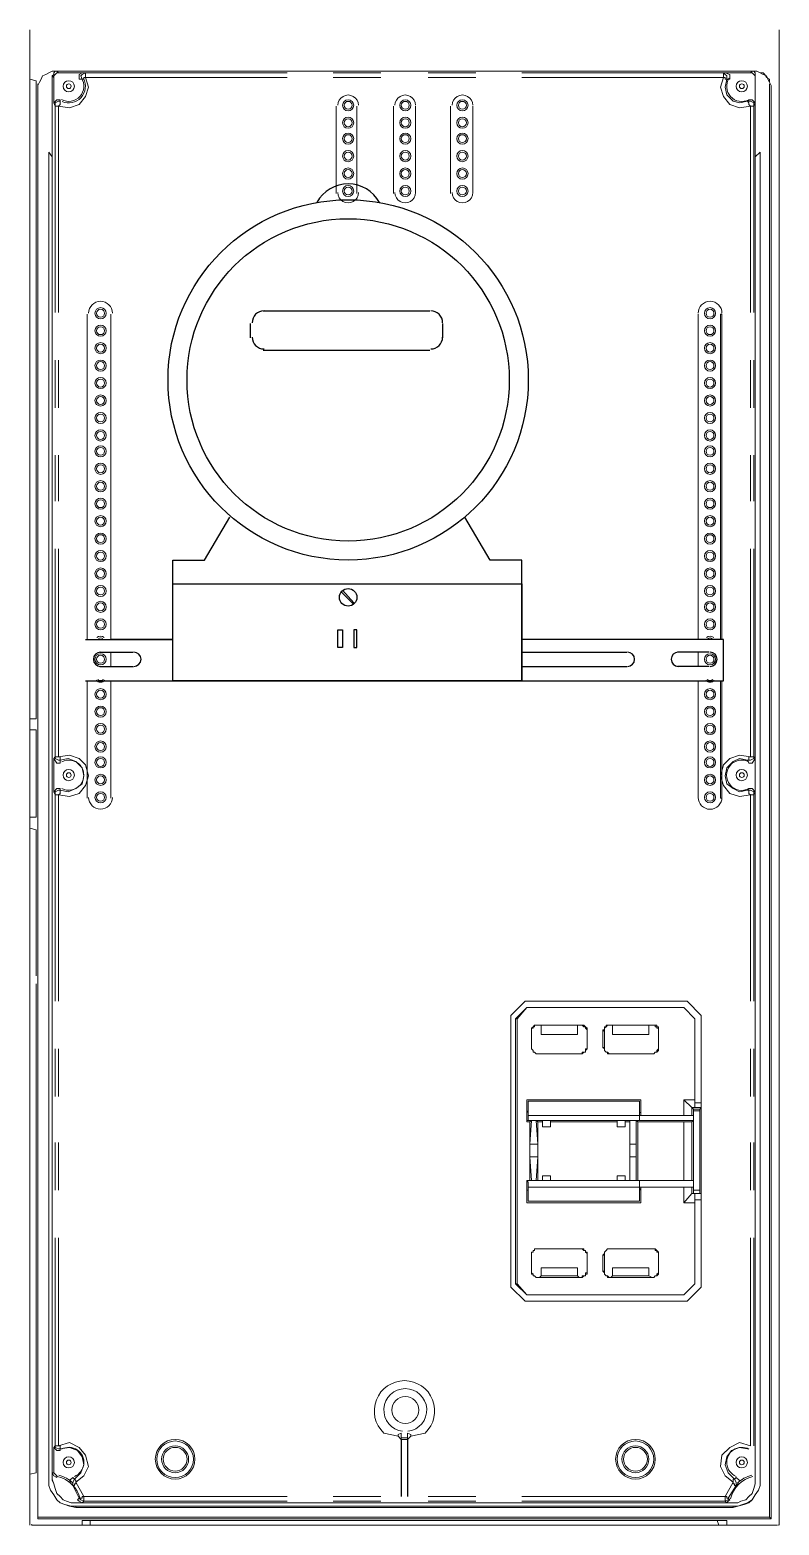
# Model space of a CAD drawing. Header units: millimetres. Extents: x -305 to 1353, y -289 to 1176.
# Drawn here: x -71.8 to -45.3, y 315.6 to 368.5 of the extents above; entities that cross this region are included whole.
import ezdxf

# ---------------------------------------------------------------- set-up
doc = ezdxf.new("R2010")
doc.units = ezdxf.units.MM
doc.header["$MEASUREMENT"] = 0
doc.layers.add('PDF_0', color=7, linetype='Continuous')

msp = doc.modelspace()

# ---------------------------------------------------------------- linework, layer by layer
at = {"layer": 'PDF_0', "lineweight": 18}
for points in [[(-71.834, 315.563), (-71.834, 368.463), (-71.834, 315.563)], [(-71.834, 368.463), (-71.834, 315.563)], [(-45.328, 315.563), (-45.328, 368.463), (-45.328, 315.563)], [(-45.328, 368.463), (-45.328, 315.563)], [(-71.834, 344.091), (-71.609, 344.091), (-71.609, 366.666), (-71.834, 366.722)], [(-46.17, 363.97), (-46.17, 366.834), (-46.17, 366.89), (-46.17, 366.947), (-46.226, 367.003), (-46.283, 367.003), (-70.879, 367.003), (-70.935, 367.003), (-70.992, 366.947), (-70.992, 366.89), (-71.048, 366.834), (-71.048, 363.97)], [(-70.767, 365.992), (-70.879, 365.992), (-70.992, 365.88), (-70.992, 366.778), (-70.992, 366.834), (-70.935, 366.89), (-70.879, 366.947), (-70.823, 366.947), (-69.981, 366.947), (-70.093, 366.89), (-70.093, 366.722)], [(-46.226, 367.003), (-70.935, 367.003)], [(-71.553, 366.553), (-71.553, 315.844)], [(-71.553, 366.385), (-71.553, 315.787)], [(-71.553, 366.385), (-71.553, 366.385)], [(-45.665, 366.553), (-45.665, 315.844), (-45.609, 315.787), (-45.609, 366.385)], [(-60.996, 362.679), (-60.996, 365.767)], [(-60.266, 365.767), (-60.266, 362.679)], [(-58.974, 362.679), (-58.974, 365.767)], [(-58.188, 365.767), (-58.188, 362.679)], [(-56.952, 362.679), (-56.952, 365.767)], [(-56.166, 365.767), (-56.166, 362.679)], [(-71.16, 364.139), (-71.16, 317.135), (-71.16, 316.967), (-71.104, 316.798), (-70.992, 316.63), (-70.879, 316.461), (-70.767, 316.349), (-70.599, 316.293), (-70.43, 316.237), (-70.205, 316.18), (-46.956, 316.18), (-46.788, 316.237), (-46.563, 316.293), (-46.395, 316.349), (-46.283, 316.461), (-46.17, 316.63), (-46.058, 316.798), (-46.002, 316.967), (-46.002, 317.135), (-46.002, 364.139)], [(-71.048, 363.97), (-71.048, 363.97)], [(-69.812, 358.411), (-69.812, 358.411)], [(-68.97, 358.411), (-68.97, 358.411)], [(-48.192, 358.411), (-48.192, 358.411)], [(-47.406, 346.898), (-47.406, 358.411), (-47.349, 358.411), (-47.349, 346.898)], [(-47.406, 345.438), (-47.406, 341.283), (-47.349, 341.283), (-47.349, 345.438)], [(-71.834, 343.697), (-71.609, 343.697), (-71.609, 340.609), (-71.834, 340.609)], [(-70.767, 341.62), (-70.879, 341.62), (-70.992, 341.507), (-70.992, 342.687), (-70.879, 342.518), (-70.767, 342.518)], [(-71.834, 340.216), (-71.609, 340.16), (-71.609, 334.993)], [(-71.834, 317.36), (-71.609, 317.416), (-71.609, 334.712)], [(-54.65, 333.477), (-54.257, 333.87), (-54.594, 333.477)], [(-54.313, 334.095), (-48.585, 334.095), (-54.313, 334.095)], [(-54.257, 333.87), (-48.697, 333.87), (-54.257, 333.87)], [(-48.697, 333.87), (-48.304, 333.477), (-48.697, 333.87)], [(-48.585, 334.095), (-48.08, 333.589), (-48.585, 334.095)], [(-54.594, 324.099), (-54.594, 333.477), (-54.65, 333.477), (-54.65, 324.099)], [(-48.304, 330.501), (-48.304, 333.477), (-48.304, 330.613), (-48.304, 330.557), (-48.304, 330.501), (-48.304, 330.444), (-48.304, 330.388), (-48.304, 330.332), (-48.304, 330.388), (-48.304, 330.444), (-48.304, 330.501), (-48.08, 330.501)], [(-48.136, 327.3), (-48.08, 327.3), (-48.08, 327.243), (-48.08, 327.187), (-48.08, 327.131), (-48.08, 327.075), (-48.08, 323.986), (-48.08, 333.589), (-48.08, 330.501), (-48.08, 330.444), (-48.08, 330.388), (-48.08, 330.332), (-48.136, 330.276)], [(-54.088, 333.084), (-54.088, 333.14), (-54.032, 333.196), (-53.976, 333.252), (-53.92, 333.252), (-53.864, 333.252), (-53.92, 333.252), (-53.976, 333.252), (-53.976, 333.196), (-54.032, 333.196), (-54.032, 333.14), (-54.088, 333.14), (-54.088, 333.084), (-54.088, 333.028)], [(-52.46, 333.252), (-52.46, 332.915), (-53.751, 332.915), (-53.751, 333.252)], [(-52.123, 333.028), (-52.123, 333.084), (-52.179, 333.14), (-52.179, 333.196), (-52.235, 333.196), (-52.291, 333.252), (-52.347, 333.252), (-52.291, 333.252), (-52.235, 333.252), (-52.179, 333.196), (-52.123, 333.14), (-52.123, 333.084)], [(-51.505, 333.028), (-51.505, 333.084), (-51.505, 333.14), (-51.449, 333.196), (-51.393, 333.252), (-51.337, 333.252), (-51.393, 333.252), (-51.449, 333.252), (-51.449, 333.196), (-51.505, 333.196), (-51.505, 333.14), (-51.505, 333.084), (-51.561, 333.084), (-51.561, 332.466)], [(-51.505, 332.466), (-51.505, 333.028), (-51.561, 333.084)], [(-49.764, 332.241), (-49.82, 332.241), (-51.337, 332.241), (-49.764, 332.241), (-49.708, 332.298), (-49.652, 332.298), (-49.596, 332.354), (-49.596, 332.41), (-49.596, 332.466), (-49.596, 333.084)], [(-49.933, 333.252), (-49.933, 332.915), (-51.224, 332.915), (-51.224, 333.252)], [(-49.764, 333.252), (-49.708, 333.252), (-49.652, 333.252), (-49.652, 333.196), (-49.596, 333.196), (-49.596, 333.14), (-49.596, 333.084), (-49.596, 333.028), (-49.596, 333.084), (-49.596, 333.14), (-49.652, 333.14), (-49.652, 333.196), (-49.708, 333.196), (-49.708, 333.252), (-49.764, 333.252), (-49.82, 333.252)], [(-49.596, 333.028), (-49.596, 332.466), (-49.596, 332.41), (-49.652, 332.354), (-49.652, 332.298), (-49.708, 332.298), (-49.764, 332.241), (-49.82, 332.241)], [(-53.864, 332.241), (-52.347, 332.241), (-53.864, 332.241)], [(-54.257, 330.164), (-54.257, 330.613), (-50.214, 330.613), (-50.214, 330.164)], [(-48.36, 330.051), (-50.27, 330.051), (-50.27, 330.557), (-54.201, 330.557), (-54.201, 330.051), (-54.201, 329.995), (-54.201, 329.939), (-54.201, 329.883), (-54.257, 329.883), (-54.088, 329.883), (-53.92, 329.883), (-53.695, 329.883), (-53.414, 329.883), (-51.056, 329.883), (-50.775, 329.883), (-50.607, 329.883), (-50.382, 329.883), (-50.27, 329.883), (-50.27, 329.939), (-50.27, 329.995), (-50.27, 330.051), (-54.201, 330.051)], [(-48.36, 329.883), (-50.27, 329.883), (-50.27, 330.051), (-50.214, 330.051), (-50.214, 330.164), (-50.27, 330.164), (-50.27, 330.22), (-50.27, 330.557), (-54.201, 330.557), (-54.201, 330.22), (-54.257, 330.164), (-54.257, 329.827), (-54.257, 329.883)], [(-48.36, 330.276), (-48.136, 330.276), (-48.136, 330.22), (-48.36, 330.22), (-48.36, 330.276), (-48.416, 330.332), (-48.416, 330.051), (-48.36, 330.051), (-48.36, 329.883), (-48.416, 329.827), (-48.416, 327.749), (-48.36, 327.749), (-48.36, 327.524), (-50.27, 327.524)], [(-48.08, 330.332), (-48.304, 330.332), (-48.416, 330.332), (-48.697, 330.613), (-48.697, 330.051)], [(-48.697, 330.613), (-48.304, 330.613)], [(-48.416, 327.524), (-48.416, 327.3), (-48.36, 327.3), (-48.36, 327.412), (-48.36, 330.22)], [(-48.36, 327.412), (-48.136, 327.412), (-48.136, 330.22)], [(-54.145, 329.827), (-54.145, 327.749), (-54.088, 327.749), (-54.145, 328.591), (-54.145, 328.647), (-54.145, 328.704), (-54.145, 328.76), (-54.145, 328.816), (-54.145, 328.872), (-54.145, 328.928), (-54.145, 328.984), (-54.145, 329.04), (-54.088, 329.883), (-54.145, 329.827), (-54.257, 329.827)], [(-54.145, 329.04), (-53.864, 329.04), (-53.92, 329.883), (-53.864, 329.827), (-53.695, 329.827), (-53.695, 329.883), (-53.695, 329.658), (-53.414, 329.658), (-53.414, 329.883), (-53.414, 329.827), (-51.056, 329.827), (-51.056, 329.883), (-51.056, 329.658), (-50.775, 329.658)], [(-53.864, 327.749), (-53.864, 329.827)], [(-53.695, 329.658), (-53.695, 329.827)], [(-53.414, 329.827), (-53.414, 329.658)], [(-51.056, 329.658), (-51.056, 329.827)], [(-50.607, 328.591), (-50.607, 328.647), (-50.607, 328.704), (-50.607, 328.76), (-50.607, 328.816), (-50.607, 328.872), (-50.607, 328.928), (-50.607, 328.984), (-50.607, 329.04), (-50.607, 329.883), (-50.607, 329.827), (-50.775, 329.827)], [(-48.416, 329.827), (-48.473, 329.827), (-48.529, 329.827), (-48.585, 329.827), (-48.641, 329.827), (-48.697, 329.827), (-50.326, 329.827), (-50.382, 329.883), (-50.382, 329.04), (-50.607, 329.04)], [(-50.607, 327.749), (-50.607, 329.827)], [(-50.326, 329.827), (-50.326, 327.749)], [(-50.214, 330.051), (-48.697, 330.051), (-48.641, 330.051), (-48.585, 330.051), (-48.529, 330.051), (-48.473, 330.051), (-48.416, 330.051)], [(-48.697, 327.749), (-48.697, 329.827)], [(-53.864, 329.04), (-53.864, 328.984), (-53.864, 328.928), (-53.864, 328.872), (-53.864, 328.816), (-53.864, 328.76), (-53.864, 328.704), (-53.864, 328.647), (-53.864, 328.591)], [(-50.382, 329.04), (-50.382, 328.984), (-50.382, 328.928), (-50.382, 328.872), (-50.382, 328.816), (-50.382, 328.76), (-50.382, 328.704), (-50.382, 328.647), (-50.382, 328.591)], [(-54.145, 328.591), (-53.864, 328.591), (-53.92, 327.749), (-53.864, 327.749), (-53.695, 327.749), (-53.695, 327.917), (-53.414, 327.917), (-53.414, 327.749), (-51.056, 327.749), (-51.056, 327.917)], [(-48.416, 327.749), (-48.473, 327.749), (-48.529, 327.749), (-48.585, 327.749), (-48.641, 327.749), (-48.697, 327.749), (-50.326, 327.749), (-50.382, 327.749), (-50.382, 328.591), (-50.607, 328.591), (-50.607, 327.749), (-50.775, 327.749)], [(-54.145, 327.749), (-54.257, 327.749), (-54.257, 327.468), (-54.257, 327.412), (-54.201, 327.412), (-54.201, 327.356), (-54.201, 327.019), (-54.201, 327.524)], [(-50.214, 327.468), (-50.214, 326.963), (-54.257, 326.963), (-54.257, 327.468)], [(-53.695, 327.749), (-53.695, 327.917)], [(-53.414, 327.917), (-53.414, 327.749)], [(-53.414, 327.749), (-53.414, 327.749)], [(-51.056, 327.749), (-51.056, 327.917), (-50.775, 327.917), (-50.775, 327.749), (-50.775, 327.917)], [(-48.36, 327.749), (-50.27, 327.749), (-50.27, 327.524), (-50.27, 327.019), (-50.27, 327.356), (-50.27, 327.412), (-50.214, 327.468), (-50.214, 327.524)], [(-48.697, 326.963), (-48.697, 327.524)], [(-50.27, 327.019), (-54.201, 327.019), (-50.27, 327.019)], [(-48.304, 326.963), (-48.697, 326.963), (-48.416, 327.3), (-48.304, 327.3), (-48.08, 327.3)], [(-48.136, 327.412), (-48.136, 327.3), (-48.36, 327.3)], [(-48.08, 327.075), (-48.304, 327.075), (-48.304, 327.131), (-48.304, 327.187), (-48.304, 327.243), (-48.304, 327.3), (-48.304, 327.243), (-48.304, 327.187), (-48.304, 327.131), (-48.304, 327.075), (-48.304, 327.019), (-48.304, 326.963), (-48.304, 324.099), (-48.304, 327.075)], [(-54.088, 324.548), (-54.088, 325.109), (-54.088, 324.548)], [(-51.561, 325.109), (-51.505, 325.166), (-51.505, 325.222), (-51.449, 325.278), (-51.393, 325.334), (-51.337, 325.334), (-51.393, 325.334), (-51.449, 325.278), (-51.505, 325.222), (-51.505, 325.166), (-51.505, 325.109)], [(-49.82, 325.334), (-49.764, 325.334), (-49.708, 325.334), (-49.708, 325.278), (-49.652, 325.278), (-49.652, 325.222), (-49.596, 325.222), (-49.596, 325.166), (-49.596, 325.109), (-49.596, 325.166), (-49.596, 325.222), (-49.652, 325.278), (-49.708, 325.334), (-49.764, 325.334)], [(-49.596, 325.109), (-49.596, 324.548), (-49.596, 325.109)], [(-53.751, 324.379), (-53.751, 324.66), (-52.46, 324.66), (-52.46, 324.379)], [(-51.505, 324.548), (-51.505, 324.492), (-51.505, 324.436), (-51.449, 324.379), (-51.393, 324.379), (-51.337, 324.323), (-51.393, 324.323), (-51.393, 324.379), (-51.449, 324.379), (-51.505, 324.436), (-51.505, 324.492), (-51.561, 324.548)], [(-49.82, 324.323), (-49.933, 324.379), (-51.224, 324.379), (-51.28, 324.323), (-51.337, 324.323), (-49.764, 324.323)], [(-51.224, 324.379), (-51.224, 324.66), (-49.933, 324.66), (-49.933, 324.379)], [(-54.313, 323.481), (-54.818, 323.986), (-54.313, 323.481)], [(-48.304, 324.099), (-48.697, 323.706), (-48.304, 324.099)], [(-48.08, 323.986), (-48.585, 323.481), (-48.08, 323.986)], [(-54.313, 323.481), (-48.585, 323.481), (-54.313, 323.481)], [(-54.257, 323.706), (-48.697, 323.706), (-54.257, 323.706)], [(-58.806, 318.708), (-59.311, 318.82)], [(-58.693, 318.651), (-58.693, 318.82), (-58.806, 318.764), (-58.806, 318.708), (-58.693, 318.595), (-58.469, 318.595), (-58.356, 318.708), (-58.356, 318.764), (-58.469, 318.82), (-58.469, 318.651)], [(-58.693, 318.595), (-58.693, 318.651), (-58.469, 318.651), (-58.469, 318.595)], [(-58.356, 318.708), (-57.851, 318.82)], [(-70.879, 317.304), (-70.935, 317.36), (-70.992, 317.416), (-70.992, 318.314), (-70.879, 318.202), (-70.767, 318.202)], [(-70.149, 316.461), (-70.093, 316.405), (-69.981, 316.349), (-70.205, 316.349), (-70.374, 316.349), (-70.542, 316.405), (-70.655, 316.461), (-70.767, 316.574), (-70.879, 316.686), (-70.935, 316.854), (-70.992, 317.023), (-71.048, 317.191), (-71.048, 317.416), (-70.992, 317.304), (-70.879, 317.247)], [(-70.318, 317.247), (-70.43, 317.135), (-70.374, 317.023)], [(-46.17, 317.191), (-46.17, 317.023), (-46.226, 316.854), (-46.283, 316.686), (-46.395, 316.574), (-46.507, 316.461), (-46.676, 316.405), (-46.788, 316.349), (-46.956, 316.349), (-47.181, 316.349), (-47.125, 316.405), (-47.069, 316.461)], [(-46.844, 317.247), (-46.732, 317.135), (-46.788, 317.023)], [(-45.665, 315.844), (-71.553, 315.844), (-71.553, 315.787), (-45.609, 315.787)], [(-47.181, 315.563), (-47.181, 315.731), (-47.518, 315.731), (-69.7, 315.731), (-69.981, 315.731), (-69.981, 315.563)]]:
    msp.add_lwpolyline(points, dxfattribs=at)
for points in [[(-71.834, 315.563), (-71.834, 368.463)], [(-71.553, 366.385), (-71.553, 366.497), (-71.497, 366.61), (-71.441, 366.722), (-71.385, 366.834), (-71.272, 366.89), (-71.16, 366.947), (-71.048, 367.003), (-70.935, 367.003), (-71.048, 367.003), (-71.16, 366.947), (-71.272, 366.89), (-71.385, 366.834), (-71.441, 366.722), (-71.497, 366.61), (-71.553, 366.497)], [(-46.226, 367.003), (-46.114, 367.003), (-46.002, 366.947), (-45.889, 366.947), (-45.833, 366.89), (-45.777, 366.778), (-45.665, 366.722), (-45.665, 366.61), (-45.609, 366.497), (-45.609, 366.385), (-45.609, 366.497), (-45.665, 366.61), (-45.721, 366.722), (-45.777, 366.834), (-45.889, 366.89), (-46.002, 366.947), (-46.114, 367.003)], [(-70.205, 316.237), (-46.956, 316.237), (-46.788, 316.237), (-46.619, 316.293), (-46.451, 316.349), (-46.283, 316.461), (-46.17, 316.63), (-46.058, 316.798), (-46.002, 316.967), (-46.002, 317.135), (-46.002, 364.139), (-46.17, 363.97), (-46.17, 317.135), (-46.17, 317.023), (-46.226, 316.854), (-46.283, 316.686), (-46.395, 316.574), (-46.507, 316.461), (-46.676, 316.405), (-46.788, 316.349), (-46.956, 316.349), (-70.205, 316.349), (-70.374, 316.349), (-70.542, 316.405), (-70.655, 316.461), (-70.767, 316.574), (-70.879, 316.686), (-70.935, 316.854), (-70.992, 317.023), (-71.048, 317.135), (-71.048, 363.97), (-71.16, 364.139), (-71.16, 317.135), (-71.16, 316.967), (-71.104, 316.798), (-70.992, 316.63), (-70.879, 316.461), (-70.767, 316.349), (-70.599, 316.293), (-70.374, 316.237)], [(-69.812, 358.411), (-69.812, 346.898)], [(-68.97, 346.898), (-68.97, 358.411)], [(-48.192, 358.411), (-48.192, 346.898)], [(-68.97, 345.944), (-68.97, 346.449)], [(-48.192, 346.449), (-48.192, 345.944)], [(-69.812, 345.438), (-69.812, 341.283)], [(-68.97, 341.283), (-68.97, 345.438)], [(-48.192, 341.283), (-48.192, 345.438)], [(-54.818, 323.986), (-54.818, 333.589), (-54.313, 334.095), (-54.818, 333.589)], [(-54.088, 332.466), (-54.088, 333.028), (-54.088, 333.084), (-54.088, 332.466), (-54.088, 332.41), (-54.032, 332.354), (-54.032, 332.298), (-53.976, 332.298), (-53.92, 332.241), (-53.864, 332.241), (-53.92, 332.241), (-53.976, 332.298), (-54.032, 332.298), (-54.032, 332.354), (-54.088, 332.41)], [(-52.347, 333.252), (-53.864, 333.252), (-53.808, 333.252), (-53.751, 333.252), (-52.46, 333.252), (-52.404, 333.252)], [(-52.123, 332.466), (-52.123, 333.084), (-52.123, 333.028)], [(-49.764, 333.252), (-51.337, 333.252), (-51.28, 333.252), (-51.224, 333.252), (-49.933, 333.252), (-49.82, 333.252)], [(-52.347, 332.241), (-52.291, 332.241), (-52.291, 332.298), (-52.235, 332.298), (-52.179, 332.298), (-52.179, 332.354), (-52.179, 332.41), (-52.123, 332.41), (-52.123, 332.466), (-52.123, 332.41), (-52.179, 332.354), (-52.179, 332.298), (-52.235, 332.298), (-52.291, 332.241)], [(-51.561, 332.466), (-51.505, 332.466), (-51.505, 332.41), (-51.505, 332.354), (-51.449, 332.298), (-51.393, 332.298), (-51.337, 332.241), (-51.393, 332.241), (-51.393, 332.298), (-51.449, 332.298), (-51.505, 332.354), (-51.505, 332.41)], [(-50.775, 329.658), (-50.775, 329.883), (-50.775, 329.827)], [(-53.414, 327.749), (-53.695, 327.749), (-53.92, 327.749), (-54.088, 327.749), (-54.257, 327.749), (-54.201, 327.693), (-54.201, 327.637), (-54.201, 327.58), (-54.201, 327.524), (-50.27, 327.524), (-50.27, 327.58), (-50.27, 327.637), (-50.27, 327.693), (-50.27, 327.749), (-50.382, 327.749), (-50.607, 327.749), (-50.775, 327.749), (-51.056, 327.749)], [(-53.864, 325.334), (-53.92, 325.334), (-53.976, 325.334), (-53.976, 325.278), (-54.032, 325.278), (-54.032, 325.222), (-54.088, 325.222), (-54.088, 325.166), (-54.088, 325.109), (-54.088, 325.166), (-54.088, 325.222), (-54.032, 325.222), (-54.032, 325.278), (-53.976, 325.278), (-53.976, 325.334), (-53.92, 325.334)], [(-52.123, 324.548), (-52.123, 324.492), (-52.179, 324.492), (-52.179, 324.436), (-52.179, 324.379), (-52.235, 324.379), (-52.291, 324.379), (-52.291, 324.323), (-52.347, 324.323), (-52.404, 324.323), (-52.46, 324.379), (-53.751, 324.379), (-53.808, 324.323), (-53.864, 324.323), (-53.92, 324.323), (-53.976, 324.379), (-54.032, 324.379), (-54.032, 324.436), (-54.088, 324.492), (-54.088, 324.548), (-54.088, 324.492), (-54.088, 324.436), (-54.032, 324.436), (-54.032, 324.379), (-53.976, 324.379), (-53.92, 324.323), (-53.864, 324.323), (-52.347, 324.323), (-52.291, 324.323), (-52.235, 324.379), (-52.179, 324.379), (-52.179, 324.436), (-52.123, 324.436), (-52.123, 324.492), (-52.123, 324.548), (-52.123, 325.109), (-52.123, 325.166), (-52.123, 325.222), (-52.179, 325.222), (-52.179, 325.278), (-52.235, 325.278), (-52.235, 325.334), (-52.291, 325.334), (-52.347, 325.334), (-53.864, 325.334), (-52.347, 325.334), (-52.291, 325.334), (-52.235, 325.278), (-52.179, 325.278), (-52.179, 325.222), (-52.123, 325.166), (-52.123, 325.109)], [(-51.505, 324.548), (-51.505, 325.109), (-51.561, 325.109), (-51.561, 324.548)], [(-49.764, 325.334), (-51.337, 325.334), (-49.82, 325.334)], [(-49.764, 324.323), (-49.82, 324.323), (-49.764, 324.323), (-49.708, 324.379), (-49.652, 324.379), (-49.652, 324.436), (-49.596, 324.492), (-49.596, 324.548), (-49.596, 324.492), (-49.596, 324.436), (-49.652, 324.379), (-49.708, 324.379)], [(-54.257, 323.706), (-54.594, 324.099), (-54.65, 324.099)], [(-71.778, 315.563), (-45.384, 315.563)]]:
    msp.add_lwpolyline(points, close=True, dxfattribs=at)
at = {"layer": 'PDF_0', "lineweight": 0}
for points in [[(-70.992, 366.778), (-71.048, 366.834)], [(-70.879, 367.003), (-70.823, 366.947)], [(-69.981, 366.722), (-69.925, 366.722), (-69.925, 366.778), (-69.869, 366.778), (-69.756, 366.441), (-69.869, 366.104), (-70.093, 365.823), (-70.43, 365.711), (-70.823, 365.767), (-70.767, 365.823), (-70.767, 365.88), (-70.767, 365.936)], [(-62.737, 366.778), (-69.869, 366.778), (-69.869, 366.947), (-69.981, 366.89), (-70.037, 366.834), (-69.981, 366.722), (-70.093, 366.722)], [(-69.981, 366.947), (-69.869, 366.947), (-62.737, 366.947)], [(-61.108, 366.947), (-59.423, 366.947)], [(-59.423, 366.778), (-61.108, 366.778)], [(-57.739, 366.947), (-56.054, 366.947)], [(-56.054, 366.778), (-57.739, 366.778)], [(-54.425, 366.947), (-47.293, 366.947), (-47.237, 366.947)], [(-47.069, 366.722), (-47.181, 366.722), (-47.237, 366.441), (-47.181, 366.16), (-46.956, 365.936), (-46.732, 365.88), (-46.451, 365.936), (-46.395, 365.88), (-46.395, 365.823), (-46.339, 365.767), (-46.732, 365.711), (-47.069, 365.823), (-47.293, 366.104), (-47.406, 366.441), (-47.293, 366.778), (-54.425, 366.778)], [(-46.339, 366.947), (-46.283, 367.003)], [(-46.17, 366.834), (-46.17, 366.778)], [(-70.935, 358.467), (-70.935, 365.767), (-70.992, 365.88)], [(-70.767, 365.992), (-70.767, 365.936), (-70.823, 365.936), (-70.935, 365.88), (-70.935, 365.767), (-70.823, 365.767), (-70.823, 358.467)], [(-46.339, 358.467), (-46.339, 365.767), (-46.226, 365.767), (-46.226, 365.88), (-46.339, 365.936), (-46.451, 365.936), (-46.395, 365.992)], [(-46.17, 365.88), (-46.226, 365.767), (-46.226, 358.467)], [(-70.935, 355.097), (-70.935, 356.782)], [(-70.823, 356.782), (-70.823, 355.097)], [(-46.339, 355.097), (-46.339, 356.782)], [(-46.226, 356.782), (-46.226, 355.097)], [(-70.935, 351.784), (-70.935, 353.413)], [(-70.823, 353.413), (-70.823, 351.784)], [(-46.339, 351.784), (-46.339, 353.413)], [(-46.226, 353.413), (-46.226, 351.784)], [(-70.992, 342.687), (-70.935, 342.743), (-70.935, 350.099)], [(-70.823, 350.099), (-70.823, 342.743), (-70.767, 342.743), (-70.767, 342.687), (-70.767, 342.631), (-70.823, 342.631), (-70.935, 342.687), (-70.935, 342.743), (-70.823, 342.743), (-70.43, 342.799), (-70.093, 342.687), (-69.869, 342.462), (-69.756, 342.069), (-69.869, 341.732), (-70.093, 341.451), (-70.43, 341.339), (-70.823, 341.395), (-70.767, 341.451), (-70.767, 341.507), (-70.767, 341.564), (-70.486, 341.507), (-70.205, 341.62), (-69.981, 341.788), (-69.925, 342.069), (-69.981, 342.35), (-70.205, 342.574), (-70.486, 342.687), (-70.767, 342.631), (-70.767, 342.518)], [(-46.339, 334.095), (-46.339, 341.395), (-46.226, 341.395), (-46.226, 341.507), (-46.339, 341.564), (-46.451, 341.564), (-46.395, 341.564), (-46.395, 341.507), (-46.395, 341.451), (-46.339, 341.395), (-46.732, 341.339), (-47.069, 341.451), (-47.293, 341.732), (-47.406, 342.069), (-47.293, 342.462), (-47.069, 342.687), (-46.732, 342.799), (-46.339, 342.743), (-46.395, 342.743), (-46.395, 342.687), (-46.395, 342.631), (-46.451, 342.631), (-46.339, 342.631), (-46.226, 342.687), (-46.226, 342.743), (-46.339, 342.743), (-46.339, 350.099)], [(-46.226, 350.099), (-46.226, 342.743), (-46.17, 342.687)], [(-46.395, 342.518), (-46.451, 342.631), (-46.732, 342.687), (-46.956, 342.574), (-47.181, 342.35), (-47.237, 342.069), (-47.181, 341.788), (-46.956, 341.62), (-46.732, 341.507), (-46.451, 341.564), (-46.395, 341.62)], [(-70.935, 334.095), (-70.935, 341.395), (-70.992, 341.507)], [(-70.767, 341.62), (-70.767, 341.564), (-70.823, 341.564), (-70.935, 341.507), (-70.935, 341.395), (-70.823, 341.395), (-70.823, 334.095)], [(-46.17, 341.507), (-46.226, 341.395), (-46.226, 334.095)], [(-70.935, 330.725), (-70.935, 332.41)], [(-70.823, 332.41), (-70.823, 330.725)], [(-46.339, 330.725), (-46.339, 332.41)], [(-46.226, 332.41), (-46.226, 330.725)], [(-70.935, 327.412), (-70.935, 329.097)], [(-70.823, 329.097), (-70.823, 327.412)], [(-46.339, 327.412), (-46.339, 329.097)], [(-46.226, 329.097), (-46.226, 327.412)], [(-70.992, 318.314), (-70.935, 318.371), (-70.935, 325.727)], [(-70.823, 325.727), (-70.823, 318.371), (-70.935, 318.371), (-70.935, 318.314), (-70.823, 318.258), (-70.767, 318.258), (-70.767, 318.202)], [(-54.425, 316.574), (-47.237, 316.574), (-47.237, 316.405), (-47.125, 316.461), (-47.125, 316.517), (-47.181, 316.517), (-47.181, 316.574), (-47.237, 316.574), (-46.956, 317.079), (-46.956, 317.135), (-46.956, 317.191), (-46.9, 317.191), (-46.844, 317.079), (-46.844, 316.967), (-46.9, 316.967), (-46.9, 317.023), (-46.956, 317.023), (-46.956, 317.079), (-47.237, 317.304), (-47.406, 317.641), (-47.349, 318.034), (-47.069, 318.314), (-46.732, 318.483), (-46.339, 318.371), (-46.339, 325.727)], [(-46.226, 325.727), (-46.226, 318.371)], [(-70.318, 317.247), (-70.262, 317.191), (-70.037, 317.416), (-69.925, 317.697), (-69.981, 317.978), (-70.149, 318.202), (-70.43, 318.314), (-70.767, 318.258), (-70.767, 318.314), (-70.767, 318.371), (-70.823, 318.371), (-70.43, 318.483), (-70.093, 318.314), (-69.869, 318.034), (-69.756, 317.641), (-69.925, 317.304), (-70.205, 317.079), (-70.205, 317.135), (-70.262, 317.191), (-70.318, 317.079), (-70.318, 316.967), (-70.262, 316.967), (-70.262, 317.023), (-70.205, 317.023), (-70.205, 317.079), (-69.925, 316.574), (-62.737, 316.574)], [(-46.451, 318.258), (-46.732, 318.314), (-47.013, 318.202), (-47.181, 317.978), (-47.237, 317.697), (-47.125, 317.416), (-46.9, 317.191), (-46.844, 317.247)], [(-71.048, 317.416), (-70.992, 317.416)], [(-71.16, 317.135), (-71.16, 317.135)], [(-71.048, 317.135), (-71.048, 317.191)], [(-70.879, 317.304), (-70.879, 317.247)], [(-70.149, 316.461), (-70.093, 316.517), (-70.037, 316.461), (-69.925, 316.405), (-69.925, 316.574), (-69.981, 316.574), (-69.981, 316.517), (-70.037, 316.517), (-70.093, 316.517), (-70.318, 316.967), (-70.374, 317.023)], [(-46.788, 317.023), (-46.844, 316.967), (-47.125, 316.517), (-47.069, 316.461)], [(-70.205, 316.349), (-70.205, 316.349)], [(-69.981, 316.349), (-69.925, 316.405), (-62.737, 316.405)], [(-61.108, 316.574), (-59.423, 316.574)], [(-59.423, 316.405), (-61.108, 316.405)], [(-57.739, 316.574), (-56.054, 316.574)], [(-56.054, 316.405), (-57.739, 316.405)], [(-54.425, 316.405), (-47.237, 316.405), (-47.181, 316.349)], [(-46.956, 316.349), (-46.956, 316.349)], [(-70.205, 316.237), (-70.205, 316.18)], [(-46.956, 316.18), (-46.956, 316.237)], [(-69.7, 315.731), (-69.7, 315.563)], [(-47.462, 315.563), (-47.518, 315.731)]]:
    msp.add_lwpolyline(points, dxfattribs=at)
msp.add_lwpolyline([(-47.293, 366.947), (-47.293, 366.778), (-47.237, 366.778), (-47.237, 366.722), (-47.181, 366.722), (-47.181, 366.834), (-47.237, 366.89)], close=True, dxfattribs=at)
at = {"layer": 'PDF_0', "lineweight": 18}
for points in [[(-47.069, 366.722), (-47.069, 366.89), (-47.237, 366.947), (-46.339, 366.947), (-46.283, 366.947), (-46.226, 366.89), (-46.17, 366.834), (-46.17, 366.778), (-46.17, 365.88), (-46.283, 365.992), (-46.395, 365.992, -0.775511), (-47.095, 366.759)], [(-46.395, 342.518), (-46.283, 342.518), (-46.17, 342.687), (-46.17, 341.507), (-46.283, 341.62), (-46.395, 341.62, -1.671606), (-46.395, 342.567)]]:
    msp.add_lwpolyline(points, format="xyb", dxfattribs=at)
for points in [[(-68.914, 358.439, 0.999967), (-69.756, 358.439, -0.999967)], [(-47.349, 358.439, 0.999967), (-48.192, 358.439, -0.999967)], [(-69.756, 341.311, 0.999977), (-68.914, 341.311, -0.999977)], [(-48.192, 341.311, 0.999977), (-47.349, 341.311, -0.999977)]]:
    msp.add_lwpolyline(points, format="xyb", close=True, dxfattribs=at)
at = {"layer": 'PDF_0', "lineweight": 25}
for points in [[(-63.579, 358.523), (-57.682, 358.523)], [(-64.028, 357.568), (-64.028, 358.074)], [(-57.233, 358.074), (-57.233, 357.568)], [(-57.682, 357.119), (-63.579, 357.119)], [(-66.78, 345.438), (-66.78, 349.706), (-65.657, 349.706), (-64.758, 351.223)], [(-54.425, 345.438), (-54.425, 349.706), (-55.548, 349.706), (-56.447, 351.223)], [(-60.771, 348.639), (-60.378, 348.19)], [(-60.827, 348.583), (-60.378, 348.134)], [(-69.869, 345.438), (-47.293, 345.438), (-47.293, 346.898), (-54.425, 346.898)], [(-69.869, 346.898), (-66.78, 346.898), (-68.97, 346.898)], [(-69.363, 346.449), (-68.184, 346.449)], [(-54.425, 346.449), (-50.719, 346.449)], [(-47.799, 346.449), (-48.922, 346.449)], [(-69.363, 345.944), (-68.184, 345.944)], [(-54.425, 345.944), (-50.719, 345.944)], [(-47.799, 345.944), (-48.922, 345.944)], [(-58.693, 318.595), (-58.693, 316.574)], [(-58.469, 318.595), (-58.469, 316.574)]]:
    msp.add_lwpolyline(points, dxfattribs=at)
for points in [[(-66.78, 348.864), (-54.425, 348.864), (-54.425, 345.438), (-66.78, 345.438)], [(-60.94, 347.235), (-60.771, 347.235), (-60.771, 346.618), (-60.94, 346.618)], [(-60.266, 347.235), (-60.378, 347.235), (-60.378, 346.618), (-60.266, 346.618)]]:
    msp.add_lwpolyline(points, close=True, dxfattribs=at)
for points in [[(-69.335, 346.449, 0.414167), (-69.588, 346.196, 0.414167), (-69.335, 345.944)], [(-68.156, 345.944, 0.414167), (-67.903, 346.196, 0.414167), (-68.156, 346.449)], [(-50.691, 345.944, 0.414167), (-50.438, 346.196, 0.414167), (-50.691, 346.449)], [(-48.894, 346.449, 0.414167), (-49.147, 346.196, 0.414167), (-48.894, 345.944)], [(-47.771, 345.944, 0.414167), (-47.518, 346.196, 0.414167), (-47.771, 346.449)]]:
    msp.add_lwpolyline(points, format="xyb", dxfattribs=at)
at = {"layer": 'PDF_0', "lineweight": 18}
for centre, radius in [((-70.458, 366.469), 0.197), ((-46.648, 366.469), 0.197), ((-70.458, 366.469), 0.0843), ((-46.647, 366.469), 0.0843), ((-60.575, 365.795), 0.197), ((-60.575, 365.795), 0.14), ((-58.553, 365.795), 0.197), ((-58.553, 365.795), 0.14), ((-56.531, 365.795), 0.197), ((-56.531, 365.795), 0.14), ((-60.575, 365.178), 0.197), ((-60.575, 365.178), 0.14), ((-58.553, 365.178), 0.197), ((-58.553, 365.178), 0.14), ((-56.531, 365.178), 0.197), ((-56.531, 365.178), 0.14), ((-60.575, 364.616), 0.197), ((-60.575, 364.616), 0.14), ((-58.553, 364.616), 0.197), ((-58.553, 364.616), 0.14), ((-56.531, 364.616), 0.197), ((-56.531, 364.616), 0.14), ((-60.575, 363.998), 0.197), ((-60.575, 363.998), 0.14), ((-58.553, 363.998), 0.197), ((-58.553, 363.998), 0.14), ((-56.531, 363.998), 0.197), ((-56.531, 363.998), 0.14), ((-60.575, 363.381), 0.197), ((-60.575, 363.381), 0.14), ((-58.553, 363.381), 0.197), ((-58.553, 363.381), 0.14), ((-56.531, 363.381), 0.197), ((-56.531, 363.381), 0.14), ((-60.575, 362.763), 0.197), ((-60.575, 362.763), 0.14), ((-58.553, 362.763), 0.197), ((-58.553, 362.763), 0.14), ((-56.531, 362.763), 0.197), ((-56.531, 362.763), 0.14), ((-69.335, 358.439), 0.197), ((-69.335, 358.439), 0.14), ((-47.771, 358.439), 0.197), ((-47.771, 358.439), 0.14), ((-69.335, 357.821), 0.197), ((-69.335, 357.821), 0.14), ((-47.771, 357.821), 0.197), ((-47.771, 357.821), 0.14), ((-69.335, 357.203), 0.197), ((-69.335, 357.203), 0.14), ((-47.771, 357.203), 0.197), ((-47.771, 357.203), 0.14), ((-69.335, 356.586), 0.197), ((-69.335, 356.586), 0.14), ((-47.771, 356.586), 0.197), ((-47.771, 356.586), 0.14), ((-69.335, 355.968), 0.197), ((-69.335, 355.968), 0.14), ((-47.771, 355.968), 0.197), ((-47.771, 355.968), 0.14), ((-69.335, 355.35), 0.197), ((-69.335, 355.35), 0.14), ((-47.771, 355.35), 0.197), ((-47.771, 355.35), 0.14), ((-69.335, 354.732), 0.197), ((-69.335, 354.732), 0.14), ((-47.771, 354.732), 0.197), ((-47.771, 354.732), 0.14), ((-69.335, 354.115), 0.197), ((-69.335, 354.115), 0.14), ((-47.771, 354.115), 0.197), ((-47.771, 354.115), 0.14), ((-69.335, 353.553), 0.197), ((-69.335, 353.553), 0.14), ((-47.771, 353.553), 0.197), ((-47.771, 353.553), 0.14), ((-69.335, 352.935), 0.197), ((-69.335, 352.935), 0.14), ((-47.771, 352.935), 0.197), ((-47.771, 352.935), 0.14), ((-69.335, 352.318), 0.197), ((-69.335, 352.318), 0.14), ((-47.771, 352.318), 0.197), ((-47.771, 352.318), 0.14), ((-69.335, 351.7), 0.197), ((-69.335, 351.7), 0.14), ((-47.771, 351.7), 0.197), ((-47.771, 351.7), 0.14), ((-69.335, 351.082), 0.197), ((-47.771, 351.082), 0.197), ((-69.335, 351.082), 0.14), ((-47.771, 351.082), 0.14), ((-69.335, 350.464), 0.197), ((-69.335, 350.464), 0.14), ((-47.771, 350.464), 0.197), ((-47.771, 350.464), 0.14), ((-69.335, 349.847), 0.197), ((-69.335, 349.847), 0.14), ((-47.771, 349.847), 0.197), ((-47.771, 349.847), 0.14), ((-69.335, 349.229), 0.197), ((-69.335, 349.229), 0.14), ((-47.771, 349.229), 0.197), ((-47.771, 349.229), 0.14), ((-69.335, 348.611), 0.197), ((-69.335, 348.611), 0.14), ((-47.771, 348.611), 0.197), ((-47.771, 348.611), 0.14), ((-69.335, 348.05), 0.197), ((-69.335, 348.05), 0.14), ((-47.771, 348.05), 0.197), ((-47.771, 348.05), 0.14), ((-69.335, 347.432), 0.197), ((-69.335, 347.432), 0.14), ((-47.771, 347.432), 0.197), ((-47.771, 347.432), 0.14), ((-69.335, 346.196), 0.197), ((-69.335, 346.197), 0.14), ((-47.771, 346.196), 0.197), ((-47.771, 346.197), 0.14), ((-69.335, 344.961), 0.197), ((-69.335, 344.961), 0.14), ((-47.771, 344.961), 0.197), ((-47.771, 344.961), 0.14), ((-69.335, 344.343), 0.197), ((-69.335, 344.343), 0.14), ((-47.771, 344.343), 0.197), ((-47.771, 344.343), 0.14), ((-69.335, 343.726), 0.197), ((-69.335, 343.726), 0.14), ((-47.771, 343.726), 0.197), ((-47.771, 343.726), 0.14), ((-69.335, 343.108), 0.197), ((-69.335, 343.108), 0.14), ((-47.771, 343.108), 0.197), ((-47.771, 343.108), 0.14), ((-70.458, 342.097), 0.197), ((-69.335, 342.546), 0.197), ((-69.335, 342.546), 0.14), ((-47.771, 342.546), 0.197), ((-47.771, 342.546), 0.14), ((-46.648, 342.097), 0.197), ((-70.458, 342.097), 0.0843), ((-69.335, 341.929), 0.197), ((-69.335, 341.929), 0.14), ((-47.771, 341.929), 0.197), ((-47.771, 341.929), 0.14), ((-46.647, 342.097), 0.0843), ((-69.335, 341.311), 0.197), ((-69.335, 341.311), 0.14), ((-47.771, 341.311), 0.197), ((-47.771, 341.311), 0.14), ((-58.553, 319.634), 0.477), ((-58.553, 319.634), 0.477), ((-66.696, 317.893), 0.702), ((-66.696, 317.893), 0.646), ((-50.41, 317.893), 0.702), ((-50.41, 317.893), 0.646), ((-70.458, 317.781), 0.197), ((-66.696, 317.893), 0.477), ((-66.696, 317.893), 0.421), ((-50.41, 317.893), 0.477), ((-50.41, 317.893), 0.421), ((-46.648, 317.781), 0.197), ((-70.458, 317.781), 0.0843), ((-46.647, 317.781), 0.0843)]:
    msp.add_circle(centre, radius, dxfattribs=at)
at = {"layer": 'PDF_0', "lineweight": 25}
for centre, radius in [((-60.574, 356.08), 6.374), ((-60.575, 356.08), 5.7), ((-60.575, 348.387), 0.309)]:
    msp.add_circle(centre, radius, dxfattribs=at)
at = {"layer": 'PDF_0', "lineweight": 18}
for centre, radius, start, end in [((-70.458, 366.469), 0.534, 241.7721, 32.9433), ((-70.458, 366.469), 0.59, 246.0948, 27.9838), ((-60.574, 365.795), 0.365, 359.9996, 180.0017), ((-58.553, 365.795), 0.365, 359.9996, 180.0017), ((-56.531, 365.795), 0.365, 359.9996, 180.0017), ((-60.575, 362.707), 0.365, 179.9983, 0.0017), ((-58.553, 362.707), 0.365, 179.9983, 0.0017), ((-56.531, 362.707), 0.365, 179.9983, 0.0017), ((-69.335, 346.814), 0.197, 49.2012, 130.7988), ((-69.335, 346.814), 0.14, 56.2723, 123.7277), ((-47.771, 346.814), 0.197, 49.2012, 130.7988), ((-47.771, 346.814), 0.14, 56.2723, 123.7277), ((-69.335, 345.579), 0.197, 219.8792, 320.1169), ((-69.335, 345.579), 0.14, 224.7741, 315.2314), ((-47.771, 345.579), 0.197, 219.8792, 320.1169), ((-47.771, 345.579), 0.14, 224.7741, 315.2314), ((-70.458, 342.097), 0.533, 241.7692, 118.2308), ((-58.553, 319.634), 0.758, 277.0895, 262.9084), ((-70.458, 317.781), 0.534, 292.0744, 118.2289), ((-46.648, 317.781), 0.533, 61.7682, 247.9398), ((-71.076, 316.265), 1.039, 12.3944, 77.6178), ((-71.076, 316.265), 1.095, 45.1249, 75.8326), ((-46.03, 316.265), 1.039, 102.3922, 167.6078), ((-46.03, 316.265), 1.095, 104.1704, 134.8873), ((-71.75, 315.591), 0.0281, 180.0209, 269.9791), ((-45.356, 315.591), 0.0281, 270.0209, 359.9791)]:
    msp.add_arc(centre, radius, start, end, dxfattribs=at)
at = {"layer": 'PDF_0', "lineweight": 25}
for centre, radius, start, end in [((-60.574, 361.752), 1.263, 28.601, 151.2064), ((-63.551, 358.102), 0.421, 90.0013, 179.9987), ((-57.654, 358.102), 0.421, 0.0024, 90.0052), ((-63.551, 357.596), 0.421, 180.0013, 269.9987), ((-57.654, 357.596), 0.421, 270.0013, 359.9987)]:
    msp.add_arc(centre, radius, start, end, dxfattribs=at)
at = {"layer": 'PDF_0', "lineweight": 0}
msp.add_arc((-58.581, 319.603), 1.07, 313.0029, 226.9971, dxfattribs=at)

doc.saveas('drawing.dxf')
